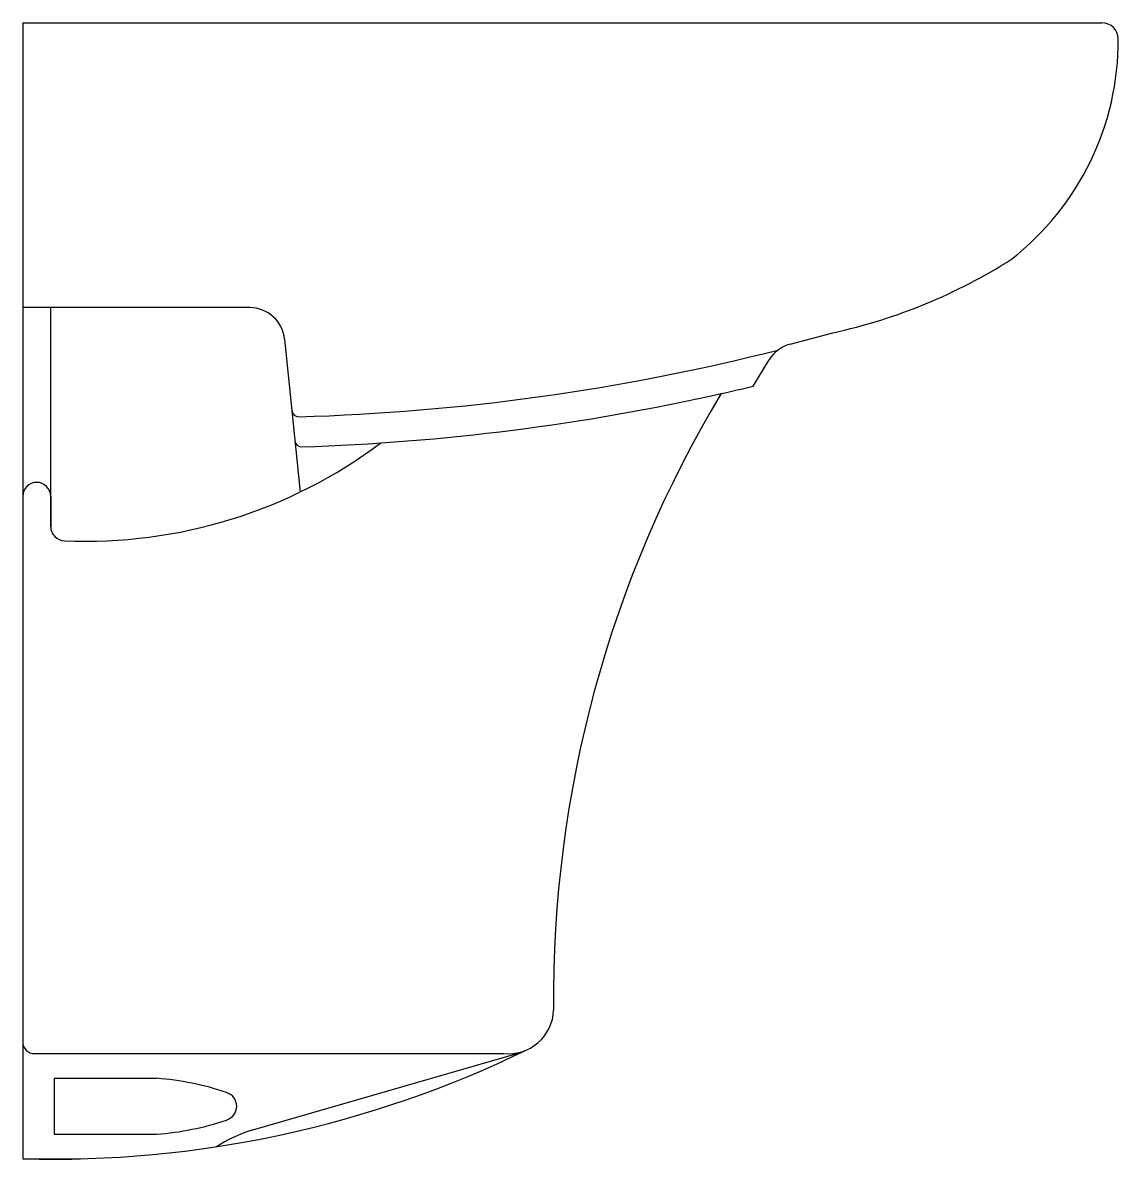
# Model space of a CAD drawing. Extents: x -827.974 to -827.504, y 509.534 to 510.021.
import ezdxf

# ---------------------------------------------------------------- set-up
doc = ezdxf.new("R2010")
doc.units = 0
doc.header["$LTSCALE"] = 50
doc.header["$MEASUREMENT"] = 0
doc.layers.add('A-PECAS', color=2, linetype='CONTINUOUS')

msp = doc.modelspace()

# ---------------------------------------------------------------- linework, layer by layer
at = {"layer": 'A-PECAS'}
for p, q in [((-827.9742998903423, 510.0211507211152), (-827.5112959704597, 510.0211507211152)), ((-827.9742998903423, 510.0211507211152), (-827.9742998903423, 509.8989471480685)), ((-827.8768980563337, 509.8989471480685), (-827.9742998903423, 509.8989471480685)), ((-827.9742998903423, 509.8989471480685), (-827.9742998903423, 509.5338507211152)), ((-827.9622998903424, 509.8050056399271), (-827.9622998903424, 509.8989471480685)), ((-827.8619741764072, 509.8854563889167), (-827.8553367395398, 509.8198231860065)), ((-827.6451087286257, 509.8832839786091), (-827.6267744751494, 509.8881513513235)), ((-827.6609067728776, 509.8652543491249), (-827.6541046278656, 509.8765329111537)), ((-827.9622998903424, 509.8180056399271), (-827.9622998903424, 509.8050056399271)), ((-827.9742998903423, 509.5338507211152), (-827.9495037062533, 509.5338507211152))]:
    msp.add_line(p, q, dxfattribs=at)
at = {"layer": 'A-PECAS', "color": 1}
for p, q in [((-827.9692998903423, 509.5789907211152), (-827.7680651110184, 509.5789907211152)), ((-827.8756231072831, 509.5462911630106), (-827.7597229074265, 509.5797866674803)), ((-827.9608611466914, 509.5684084086192), (-827.9608611466914, 509.5444330336111)), ((-827.9608611466914, 509.5684084086192), (-827.9168422803845, 509.5684084086192)), ((-827.9608611466914, 509.5444330336111), (-827.9168422803845, 509.5444330336111))]:
    msp.add_line(p, q, dxfattribs=at)
at = {"layer": 'A-PECAS'}
for centre, radius, start, end in [((-827.5112959704597, 510.0141507211152), 0.006999999999999999, 0.3432761814754292, 90), ((-827.6229762711014, 510.0134816029673), 0.1186823050912678, 307.8737750012431, 0.3432761814764763), ((-827.6771195121399, 510.1195034962058), 0.2367666312874138, 282.2768555331239, 302.4558198097327), ((-827.8768980563337, 509.8839471480686), 0.015, 5.774646845434077, 90), ((-827.6412598567352, 509.8687861792874), 0.015, 104.8679070781653, 148.9056565455627), ((-827.8853760743785, 510.8032702565818), 0.9645000310826128, 282.6200126067332, 283.4579255896894), ((-827.2440211367428, 509.6030323433263), 0.502534773350719, 148.9713754160157, 180.6112658415819), ((-827.8558943354595, 509.8551531962015), 0.003, 185.7746468454326, 271.6317744173957), ((-827.9470873437301, 510.0095653414769), 0.2107611418925094, 267.4947551310856, 306.8646122279054), ((-827.8545907790946, 509.842263193462), 0.003, 185.7746468454338, 271.8348090949638), ((-827.9682998903423, 509.8180056399271), 0.005999999999999659, 0, 180), ((-827.9562998903423, 509.8050056399271), 0.005999999999999659, 180, 270), ((-827.7660391287312, 509.5984111774807), 0.01952584773255426, 264.04432847906, 357.8278344467554), ((-827.9619017982978, 510.0000727736184), 0.4663868725925358, 268.4767108993969, 295.9146742760035)]:
    msp.add_arc(centre, radius, start, end, dxfattribs=at)
at = {"layer": 'A-PECAS', "color": 1}
for centre, radius, start, end in [((-827.8827461609579, 510.7977346435692), 0.945963841011149, 271.631774417397, 284.2269201908297), ((-827.8853760743785, 510.8032702565818), 0.9645000310826128, 271.8348090949684, 282.6200126067332), ((-827.9692998903423, 509.5839907211152), 0.005, 180, 270), ((-827.9257820115029, 509.4477984355143), 0.120940830180892, 71.24898464064533, 85.76093155457055), ((-827.888697670254, 509.5563858456025), 0.006199322086303155, 0.3223304414495606, 73.18993197573398), ((-827.888697670254, 509.5564555966279), 0.006199322086303155, 286.8100680242661, 359.6776695585505), ((-827.9257820115029, 509.6650430067161), 0.120940830180892, 274.2390684454294, 288.7510153593547), ((-827.8573495646101, 509.4864700658428), 0.06254986833063607, 106.9863328979142, 122.7476888597044)]:
    msp.add_arc(centre, radius, start, end, dxfattribs=at)

doc.saveas('drawing.dxf')
